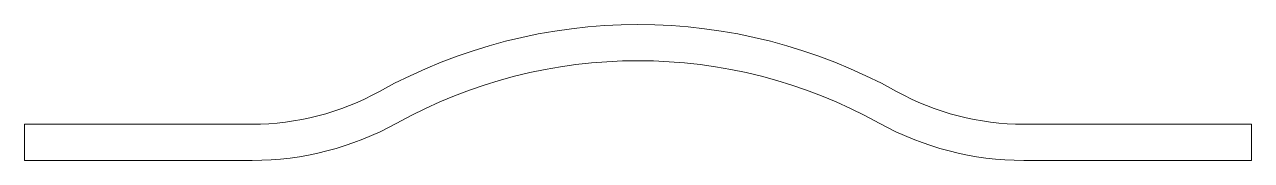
# Model space of a CAD drawing. Header units: millimetres. Extents: x -2464 to 2464, y 2887 to 3432.
import ezdxf

# ---------------------------------------------------------------- set-up
doc = ezdxf.new("R2010")
doc.units = ezdxf.units.MM

msp = doc.modelspace()

# ---------------------------------------------------------------- linework, layer by layer
at = {"color": 7, "linetype": 'Continuous', "lineweight": 15}
for p, q in [((-1549.2, 3032.5), (-2464, 3032.5)), ((-2464, 3032.5), (-2464, 2887.5)), ((2464, 3032.5), (1549.2, 3032.5)), ((2464, 2887.5), (2464, 3032.5)), ((-2464, 2887.5), (-1549.2, 2887.5)), ((1549.2, 2887.5), (2464, 2887.5))]:
    msp.add_line(p, q, dxfattribs=at)
for centre, radius, start, end in [((0, 1287.5), 2145, 61.045, 118.955), ((0, 1287.5), 2000, 61.045, 118.955), ((-1549.2, 4087.5), 1055, 270, 298.955), ((1549.2, 4087.5), 1055, 241.045, 270), ((-1549.2, 4087.5), 1200, 270, 298.955), ((1549.2, 4087.5), 1200, 241.045, 270)]:
    msp.add_arc(centre, radius, start, end, dxfattribs=at)

doc.saveas('drawing.dxf')
